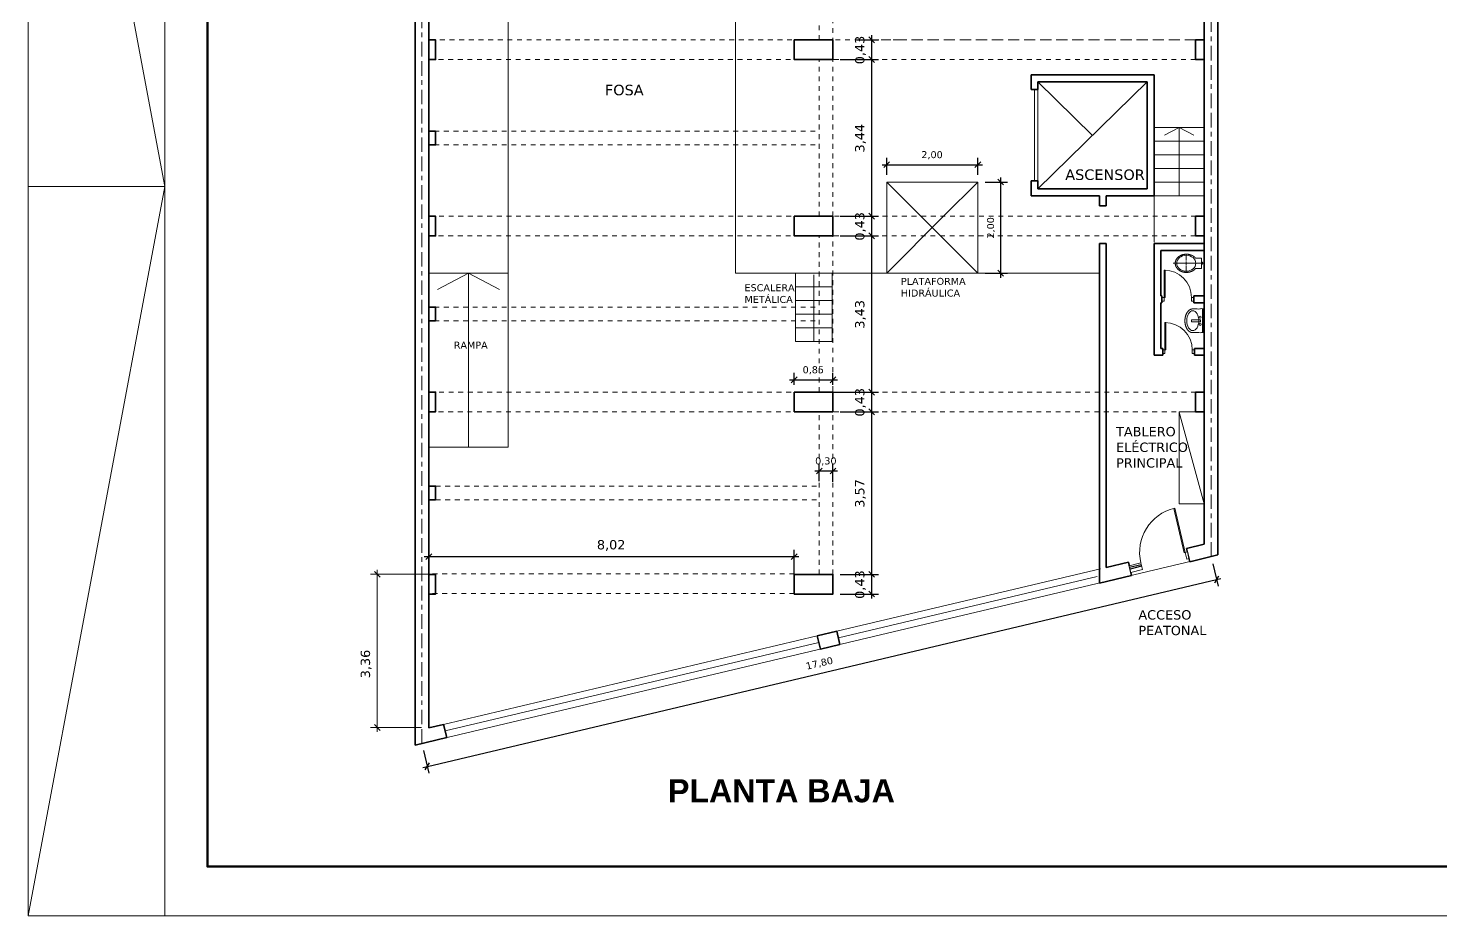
# Model space of a CAD drawing. Header units: metres. Extents: x -16.9 to 45.1, y -12.2 to 64.8.
# Drawn here: x -16.94 to 14.06, y -12.18 to 7.29 of the extents above; entities that cross this region are included whole.
import ezdxf

# ---------------------------------------------------------------- set-up
doc = ezdxf.new("R2010")
doc.units = ezdxf.units.M
doc.header["$LTSCALE"] = 0.508
doc.header["$PDMODE"] = 1
doc.header["$PDSIZE"] = -2
for name, pattern in [('STYLE_01', [0.41664, 0.20828, -0.20836]), ('STYLE_02', [0.694425, 0.48607, -0.208355]), ('STYLE_07', [1.875, 0.625, -0.20828, 0.625, -0.20836, 0.06943, -0.13893])]:
    doc.linetypes.add(name, pattern=pattern)
doc.layers.get('0').update_dxf_attribs({"lineweight": 18})
for name, color, linetype, lineweight in [('CARPINTERIA', 7, 'Continuous', 13), ('columnas HA', 7, 'Continuous', 35), ('Dimension', 7, 'Continuous', 5), ('Muros', 7, 'Continuous', 35), ('None', 7, 'Continuous', 5), ('panel nuevo', 7, 'Continuous', 30), ('ROTUL1', 7, 'Continuous', 20)]:
    doc.layers.add(name, color=color, linetype=linetype, lineweight=lineweight)
doc.styles.add('Arial', font='arial.ttf')
doc.styles.add('Arial (bold)', font='')
doc.styles.add('Verdana', font='verdana.ttf')
doc.styles.get('Arial (bold)').set_extended_font_data('Arial', bold=True)
doc.dimstyles.new('personal', dxfattribs={"dimtxt": 0.227376, "dimasz": 0.179989, "dimexe": 0.15, "dimexo": 0.159, "dimgap": 0.001, "dimtad": 1, "dimzin": 3, "dimtxsty": 'Arial', "dimblk": 'VW_SLASH', "dimcen": 0, "dimdle": 0.001, "dimazin": 0, "dimtfac": 0.8, "dimtix": 1, "dimtmove": 0, "dimatfit": 0, "dimldrblk": 'VW_CONCAVEFILLED', "dimfxl": 0, "dimfrac": 2, "dimtolj": 1, "dimtzin": 3, "dimarcsym": 0})

# ---------------------------------------------------------------- blocks, each defined once
blk = doc.blocks.new('p1 (1.00)')
at = {"color": 0, "linetype": 'Continuous', "lineweight": 5}
blk.add_wipeout([(-0.548, 0.081), (0.552, 0.081), (0.552, -0.069), (-0.548, -0.069)], dxfattribs=at).dxf.layer = 'None'
at = {"color": 0, "linetype": 'Continuous', "lineweight": 20}
for points in [[(-0.498, 0.081), (-0.759, 0.081), (-0.759, -0.069), (-0.498, -0.069)], [(0.502, 0.081), (0.552, 0.081), (0.552, -0.069), (0.502, -0.069)]]:
    blk.add_wipeout(points, dxfattribs=at).dxf.layer = 'None'
at = {"layer": 'None', "color": 0, "linetype": 'Continuous', "lineweight": 20}
for points in [[(-0.498, 0.081), (-0.759, 0.081), (-0.759, -0.069), (-0.498, -0.069)], [(0.502, 0.081), (0.552, 0.081), (0.552, -0.069), (0.502, -0.069)]]:
    blk.add_lwpolyline(points, close=True, dxfattribs=at)
at = {"color": 0, "linetype": 'Continuous', "lineweight": 20}
blk.add_wipeout([(0.502, -1.069), (0.477, -1.069), (0.453, -1.068), (0.428, -1.067), (0.404, -1.065), (0.379, -1.062), (0.355, -1.059), (0.331, -1.055), (0.307, -1.05), (0.283, -1.045), (0.259, -1.039), (0.235, -1.033), (0.211, -1.026), (0.188, -1.019), (0.165, -1.011), (0.142, -1.002), (0.119, -0.993), (0.096, -0.984), (0.074, -0.973), (0.052, -0.963), (0.03, -0.951), (0.009, -0.94), (-0.012, -0.927), (-0.033, -0.914), (-0.054, -0.901), (-0.074, -0.887), (-0.094, -0.873), (-0.113, -0.858), (-0.133, -0.842), (-0.151, -0.827), (-0.17, -0.81), (-0.188, -0.794), (-0.205, -0.777), (-0.223, -0.759), (-0.239, -0.741), (-0.255, -0.723), (-0.271, -0.704), (-0.287, -0.685), (-0.301, -0.665), (-0.316, -0.645), (-0.33, -0.625), (-0.343, -0.604), (-0.356, -0.584), (-0.368, -0.562), (-0.38, -0.541), (-0.391, -0.519), (-0.402, -0.497), (-0.412, -0.475), (-0.422, -0.452), (-0.431, -0.429), (-0.44, -0.406), (-0.448, -0.383), (-0.455, -0.36), (-0.462, -0.336), (-0.468, -0.312), (-0.474, -0.289), (-0.479, -0.265), (-0.484, -0.24), (-0.487, -0.216), (-0.491, -0.192), (-0.493, -0.167), (-0.496, -0.143), (-0.497, -0.119), (-0.498, -0.094), (-0.498, -0.069), (0.502, -0.069)], dxfattribs=at).dxf.layer = 'None'
at = {"color": 0, "linetype": 'Continuous', "lineweight": 25}
for p, q in [((-0.498, 0.006), (-0.759, 0.006)), ((-0.759, -0.036), (-0.498, -0.036))]:
    blk.add_line(p, q, dxfattribs=at)
at = {"layer": 'None', "color": 0, "linetype": 'Continuous', "lineweight": 20}
blk.add_arc((0.502, -0.069), 1, 180, 270, dxfattribs=at)
at = {"color": 0, "linetype": 'Continuous', "lineweight": 20}
blk.add_wipeout([(0.482, -0.069), (0.502, -0.069), (0.502, -1.069), (0.482, -1.069)], dxfattribs=at).dxf.layer = 'None'
at = {"layer": 'None', "color": 0, "linetype": 'Continuous', "lineweight": 20}
blk.add_lwpolyline([(0.482, -0.069), (0.502, -0.069), (0.502, -1.069), (0.482, -1.069)], close=True, dxfattribs=at)
blk = doc.blocks.new('*D18')
at = {"layer": 'Defpoints', "color": 0, "lineweight": 0, "transparency": 16777216}
for p in [(-8.15, -4.3), (-8.15, -5.122), (-0.13, -5.122)]:
    blk.add_point(p, dxfattribs=at)
at = {"layer": 'Dimension', "color": 0, "lineweight": -2, "transparency": 16777216}
for p, q in [((-8.25, -4.3), (-8.15, -4.3)), ((-8.15, -4.963), (-8.15, -4.15)), ((-8.15, -4.3), (-0.13, -4.3)), ((-0.13, -4.963), (-0.13, -4.15)), ((-0.13, -4.3), (-0.03, -4.3))]:
    blk.add_line(p, q, dxfattribs=at)
at = {"layer": 'panel nuevo', "color": 0, "transparency": 16777216}
for points in [[(-8.214, -4.364), (-8.086, -4.236)], [(-0.066, -4.236), (-0.194, -4.364)]]:
    blk.add_lwpolyline(points, dxfattribs=at)
at = {"layer": 'Dimension', "color": 0, "transparency": 16777216, "insert": (-4.46, -3.936), "char_height": 0.2051, "attachment_point": 1, "line_spacing_factor": 1.003239, "style": 'Verdana'}
blk.add_mtext('8,02', dxfattribs=at)
blk = doc.blocks.new('VW_CONCAVEFILLED')
at = {"linetype": 'ByBlock', "lineweight": 0}
blk.add_hatch(color=0, dxfattribs=at).paths.add_polyline_path([(-1.11, 0.3), (-1.08, 0.28), (-1.05, 0.26), (-1.01, 0.25), (-0.98, 0.23), (-0.95, 0.22), (-0.91, 0.2), (-0.88, 0.19), (-0.85, 0.17), (-0.81, 0.16), (-0.78, 0.15), (-0.75, 0.13), (-0.71, 0.12), (-0.68, 0.11), (-0.64, 0.1), (-0.61, 0.09), (-0.57, 0.08), (-0.54, 0.07), (-0.5, 0.06), (-0.47, 0.06), (-0.43, 0.05), (-0.4, 0.04), (-0.36, 0.04), (-0.33, 0.03), (-0.29, 0.02), (-0.26, 0.02), (-0.22, 0.01), (-0.18, 0.01), (-0.15, 0.01), (-0.11, 0.01), (-0.07, 0), (-0.04, 0), (0, 0), (-0.04, 0), (-0.07, 0), (-0.11, -0.01), (-0.15, -0.01), (-0.18, -0.01), (-0.22, -0.01), (-0.26, -0.02), (-0.29, -0.02), (-0.33, -0.03), (-0.36, -0.04), (-0.4, -0.04), (-0.43, -0.05), (-0.47, -0.06), (-0.5, -0.06), (-0.54, -0.07), (-0.57, -0.08), (-0.61, -0.09), (-0.64, -0.1), (-0.68, -0.11), (-0.71, -0.12), (-0.75, -0.13), (-0.78, -0.15), (-0.81, -0.16), (-0.85, -0.17), (-0.88, -0.19), (-0.91, -0.2), (-0.95, -0.22), (-0.98, -0.23), (-1.01, -0.25), (-1.05, -0.26), (-1.08, -0.28), (-1.11, -0.3), (-1.1, -0.28), (-1.08, -0.27), (-1.07, -0.25), (-1.06, -0.23), (-1.05, -0.22), (-1.04, -0.2), (-1.03, -0.18), (-1.02, -0.16), (-1.02, -0.14), (-1.01, -0.12), (-1.01, -0.1), (-1, -0.08), (-1, -0.06), (-1, -0.04), (-0.99, -0.02), (-0.99, 0), (-0.99, 0.02), (-1, 0.04), (-1, 0.06), (-1, 0.08), (-1.01, 0.1), (-1.01, 0.12), (-1.02, 0.14), (-1.02, 0.16), (-1.03, 0.18), (-1.04, 0.2), (-1.05, 0.22), (-1.06, 0.23), (-1.07, 0.25), (-1.08, 0.27), (-1.1, 0.28)])
at = {"layer": 'panel nuevo', "color": 0}
blk.add_lwpolyline([(-1.11, 0.3), (-1.08, 0.28), (-1.05, 0.26), (-1.01, 0.25), (-0.98, 0.23), (-0.95, 0.22), (-0.91, 0.2), (-0.88, 0.19), (-0.85, 0.17), (-0.81, 0.16), (-0.78, 0.15), (-0.75, 0.13), (-0.71, 0.12), (-0.68, 0.11), (-0.64, 0.1), (-0.61, 0.09), (-0.57, 0.08), (-0.54, 0.07), (-0.5, 0.06), (-0.47, 0.06), (-0.43, 0.05), (-0.4, 0.04), (-0.36, 0.04), (-0.33, 0.03), (-0.29, 0.02), (-0.26, 0.02), (-0.22, 0.01), (-0.18, 0.01), (-0.15, 0.01), (-0.11, 0.01), (-0.07, 0), (-0.04, 0), (0, 0), (-0.04, 0), (-0.07, 0), (-0.11, -0.01), (-0.15, -0.01), (-0.18, -0.01), (-0.22, -0.01), (-0.26, -0.02), (-0.29, -0.02), (-0.33, -0.03), (-0.36, -0.04), (-0.4, -0.04), (-0.43, -0.05), (-0.47, -0.06), (-0.5, -0.06), (-0.54, -0.07), (-0.57, -0.08), (-0.61, -0.09), (-0.64, -0.1), (-0.68, -0.11), (-0.71, -0.12), (-0.75, -0.13), (-0.78, -0.15), (-0.81, -0.16), (-0.85, -0.17), (-0.88, -0.19), (-0.91, -0.2), (-0.95, -0.22), (-0.98, -0.23), (-1.01, -0.25), (-1.05, -0.26), (-1.08, -0.28), (-1.11, -0.3), (-1.1, -0.28), (-1.08, -0.27), (-1.07, -0.25), (-1.06, -0.23), (-1.05, -0.22), (-1.04, -0.2), (-1.03, -0.18), (-1.02, -0.16), (-1.02, -0.14), (-1.01, -0.12), (-1.01, -0.1), (-1, -0.08), (-1, -0.06), (-1, -0.04), (-0.99, -0.02), (-0.99, 0), (-0.99, 0.02), (-1, 0.04), (-1, 0.06), (-1, 0.08), (-1.01, 0.1), (-1.01, 0.12), (-1.02, 0.14), (-1.02, 0.16), (-1.03, 0.18), (-1.04, 0.2), (-1.05, 0.22), (-1.06, 0.23), (-1.07, 0.25), (-1.08, 0.27), (-1.1, 0.28)], close=True, dxfattribs=at)
blk = doc.blocks.new('VW_SLASH')
at = {"color": 0, "linetype": 'ByBlock', "lineweight": -2}
blk.add_line((0, 0), (-1, 0), dxfattribs=at)
at = {"layer": 'panel nuevo', "color": 0}
blk.add_lwpolyline([(0.35, 0.35), (-0.35, -0.35)], dxfattribs=at)
blk = doc.blocks.new('*D19')
at = {"layer": 'Defpoints', "color": 0, "lineweight": 0, "transparency": 16777216}
for p in [(1.08, 7.04), (1.57, 7.04), (0.72, 6.608)]:
    blk.add_point(p, dxfattribs=at)
at = {"layer": 'Dimension', "color": 0, "lineweight": -2, "transparency": 16777216}
for p, q in [((1.57, 7.14), (1.57, 7.04)), ((1.239, 7.04), (1.72, 7.04)), ((1.57, 7.04), (1.57, 6.608)), ((0.879, 6.608), (1.72, 6.608)), ((1.57, 6.608), (1.57, 6.508))]:
    blk.add_line(p, q, dxfattribs=at)
at = {"layer": 'panel nuevo', "color": 0, "transparency": 16777216}
for points in [[(1.506, 7.104), (1.634, 6.976)], [(1.634, 6.545), (1.506, 6.672)]]:
    blk.add_lwpolyline(points, dxfattribs=at)
at = {"layer": 'Dimension', "color": 0, "transparency": 16777216, "insert": (1.206, 6.504), "char_height": 0.2051, "attachment_point": 1, "rotation": 90, "line_spacing_factor": 1.003239, "style": 'Verdana'}
blk.add_mtext('0,43', dxfattribs=at)
blk = doc.blocks.new('*D20')
at = {"layer": 'Defpoints', "color": 0, "lineweight": 0, "transparency": 16777216}
for p in [(0.72, 6.608), (1.57, 6.608), (0.72, 3.17)]:
    blk.add_point(p, dxfattribs=at)
at = {"layer": 'Dimension', "color": 0, "lineweight": -2, "transparency": 16777216}
for p, q in [((0.879, 6.608), (1.72, 6.608)), ((1.57, 6.708), (1.57, 6.608)), ((1.57, 6.608), (1.57, 3.17)), ((0.879, 3.17), (1.72, 3.17)), ((1.57, 3.17), (1.57, 3.07))]:
    blk.add_line(p, q, dxfattribs=at)
at = {"layer": 'panel nuevo', "color": 0, "transparency": 16777216}
for points in [[(1.506, 6.672), (1.634, 6.545)], [(1.634, 3.106), (1.506, 3.234)]]:
    blk.add_lwpolyline(points, dxfattribs=at)
at = {"layer": 'Dimension', "color": 0, "transparency": 16777216, "insert": (1.206, 4.569), "char_height": 0.2051, "attachment_point": 1, "rotation": 90, "line_spacing_factor": 1.003239, "style": 'Verdana'}
blk.add_mtext('3,44', dxfattribs=at)
blk = doc.blocks.new('*D21')
at = {"layer": 'Defpoints', "color": 0, "lineweight": 0, "transparency": 16777216}
for p in [(0.72, 3.17), (1.57, 3.17), (0.72, 2.738)]:
    blk.add_point(p, dxfattribs=at)
at = {"layer": 'Dimension', "color": 0, "lineweight": -2, "transparency": 16777216}
for p, q in [((0.879, 3.17), (1.72, 3.17)), ((1.57, 3.27), (1.57, 3.17)), ((1.57, 3.17), (1.57, 2.738)), ((0.879, 2.738), (1.72, 2.738)), ((1.57, 2.738), (1.57, 2.638))]:
    blk.add_line(p, q, dxfattribs=at)
at = {"layer": 'panel nuevo', "color": 0, "transparency": 16777216}
for points in [[(1.506, 3.234), (1.634, 3.106)], [(1.634, 2.675), (1.506, 2.802)]]:
    blk.add_lwpolyline(points, dxfattribs=at)
at = {"layer": 'Dimension', "color": 0, "transparency": 16777216, "insert": (1.206, 2.634), "char_height": 0.2051, "attachment_point": 1, "rotation": 90, "line_spacing_factor": 1.003239, "style": 'Verdana'}
blk.add_mtext('0,43', dxfattribs=at)
blk = doc.blocks.new('*D22')
at = {"layer": 'Defpoints', "color": 0, "lineweight": 0, "transparency": 16777216}
for p in [(0.72, 2.738), (1.57, 2.738), (0.295, -0.69)]:
    blk.add_point(p, dxfattribs=at)
at = {"layer": 'Dimension', "color": 0, "lineweight": -2, "transparency": 16777216}
for p, q in [((1.57, 2.838), (1.57, 2.738)), ((0.879, 2.738), (1.72, 2.738)), ((1.57, 2.738), (1.57, -0.69)), ((0.454, -0.69), (1.72, -0.69)), ((1.57, -0.69), (1.57, -0.79))]:
    blk.add_line(p, q, dxfattribs=at)
at = {"layer": 'panel nuevo', "color": 0, "transparency": 16777216}
for points in [[(1.506, 2.802), (1.634, 2.675)], [(1.634, -0.754), (1.506, -0.626)]]:
    blk.add_lwpolyline(points, dxfattribs=at)
at = {"layer": 'Dimension', "color": 0, "transparency": 16777216, "insert": (1.206, 0.704), "char_height": 0.2051, "attachment_point": 1, "rotation": 90, "line_spacing_factor": 1.003239, "style": 'Verdana'}
blk.add_mtext('3,43', dxfattribs=at)
blk = doc.blocks.new('*D23')
at = {"layer": 'Defpoints', "color": 0, "lineweight": 0, "transparency": 16777216}
for p in [(0.295, -0.69), (1.57, -0.69), (0.72, -1.122)]:
    blk.add_point(p, dxfattribs=at)
at = {"layer": 'Dimension', "color": 0, "lineweight": -2, "transparency": 16777216}
for p, q in [((1.57, -0.59), (1.57, -0.69)), ((0.454, -0.69), (1.72, -0.69)), ((1.57, -0.69), (1.57, -1.122)), ((0.879, -1.122), (1.72, -1.122)), ((1.57, -1.122), (1.57, -1.222))]:
    blk.add_line(p, q, dxfattribs=at)
at = {"layer": 'panel nuevo', "color": 0, "transparency": 16777216}
for points in [[(1.506, -0.626), (1.634, -0.754)], [(1.634, -1.185), (1.506, -1.058)]]:
    blk.add_lwpolyline(points, dxfattribs=at)
at = {"layer": 'Dimension', "color": 0, "transparency": 16777216, "insert": (1.206, -1.226), "char_height": 0.2051, "attachment_point": 1, "rotation": 90, "line_spacing_factor": 1.003239, "style": 'Verdana'}
blk.add_mtext('0,43', dxfattribs=at)
blk = doc.blocks.new('*D24')
at = {"layer": 'Defpoints', "color": 0, "lineweight": 0, "transparency": 16777216}
for p in [(0.72, -1.122), (1.57, -1.122), (0.72, -4.69)]:
    blk.add_point(p, dxfattribs=at)
at = {"layer": 'Dimension', "color": 0, "lineweight": -2, "transparency": 16777216}
for p, q in [((0.879, -1.122), (1.72, -1.122)), ((1.57, -1.022), (1.57, -1.122)), ((1.57, -1.122), (1.57, -4.69)), ((0.879, -4.69), (1.72, -4.69)), ((1.57, -4.69), (1.57, -4.79))]:
    blk.add_line(p, q, dxfattribs=at)
at = {"layer": 'panel nuevo', "color": 0, "transparency": 16777216}
for points in [[(1.506, -1.058), (1.634, -1.185)], [(1.634, -4.754), (1.506, -4.626)]]:
    blk.add_lwpolyline(points, dxfattribs=at)
at = {"layer": 'Dimension', "color": 0, "transparency": 16777216, "insert": (1.206, -3.226), "char_height": 0.2051, "attachment_point": 1, "rotation": 90, "line_spacing_factor": 1.003239, "style": 'Verdana'}
blk.add_mtext('3,57', dxfattribs=at)
blk = doc.blocks.new('*D25')
at = {"layer": 'Defpoints', "color": 0, "lineweight": 0, "transparency": 16777216}
for p in [(0.72, -4.69), (1.57, -4.69), (0.72, -5.122)]:
    blk.add_point(p, dxfattribs=at)
at = {"layer": 'Dimension', "color": 0, "lineweight": -2, "transparency": 16777216}
for p, q in [((1.57, -4.59), (1.57, -4.69)), ((0.879, -4.69), (1.72, -4.69)), ((1.57, -4.69), (1.57, -5.122)), ((0.879, -5.122), (1.72, -5.122)), ((1.57, -5.122), (1.57, -5.222))]:
    blk.add_line(p, q, dxfattribs=at)
at = {"layer": 'panel nuevo', "color": 0, "transparency": 16777216}
for points in [[(1.506, -4.626), (1.634, -4.754)], [(1.634, -5.185), (1.506, -5.058)]]:
    blk.add_lwpolyline(points, dxfattribs=at)
at = {"layer": 'Dimension', "color": 0, "transparency": 16777216, "insert": (1.206, -5.226), "char_height": 0.2051, "attachment_point": 1, "rotation": 90, "line_spacing_factor": 1.003239, "style": 'Verdana'}
blk.add_mtext('0,43', dxfattribs=at)
blk = doc.blocks.new('p4 (0.70 (2D)')
at = {"layer": 'CARPINTERIA', "color": 0, "flags": 128}
for points in [[(0.28, 0.64), (0.3, 0.64), (0.3, 0.04), (0.28, 0.04)], [(-0.3, 0.04), (-0.3, -0.04), (-0.35, -0.04), (-0.35, 0.04)], [(0.3, 0.04), (0.3, -0.04), (0.35, -0.04), (0.35, 0.04)]]:
    blk.add_lwpolyline(points, close=True, dxfattribs=at)
at = {"layer": 'CARPINTERIA', "color": 0}
blk.add_arc((0.3, 0.041), 0.6, 90, 180, dxfattribs=at)
blk = doc.blocks.new('*D40')
at = {"layer": 'Defpoints', "color": 0, "lineweight": 0, "transparency": 16777216}
for p in [(0.42, -2.42), (0.42, -2.8), (0.72, -2.82)]:
    blk.add_point(p, dxfattribs=at)
at = {"layer": 'Dimension', "color": 0, "lineweight": -2, "transparency": 16777216}
for p, q in [((0.32, -2.42), (0.42, -2.42)), ((0.42, -2.641), (0.42, -2.27)), ((0.42, -2.42), (0.72, -2.42)), ((0.72, -2.661), (0.72, -2.27)), ((0.72, -2.42), (0.82, -2.42))]:
    blk.add_line(p, q, dxfattribs=at)
at = {"layer": 'panel nuevo', "color": 0, "transparency": 16777216}
for points in [[(0.356, -2.484), (0.484, -2.356)], [(0.784, -2.356), (0.656, -2.484)]]:
    blk.add_lwpolyline(points, dxfattribs=at)
at = {"layer": 'Dimension', "color": 0, "transparency": 16777216, "insert": (0.33, -2.122), "char_height": 0.1538, "attachment_point": 1, "line_spacing_factor": 1.003239, "style": 'Verdana'}
blk.add_mtext('0,30', dxfattribs=at)
blk = doc.blocks.new('*D44')
at = {"layer": 'Defpoints', "color": 0, "lineweight": 0, "transparency": 16777216}
for p in [(9.02, -4.3), (-8.3, -8.4), (-8.181, -8.902)]:
    blk.add_point(p, dxfattribs=at)
at = {"layer": 'Dimension', "color": 0, "lineweight": -2, "transparency": 16777216}
for p, q in [((9.057, -4.455), (9.173, -4.948)), ((-8.181, -8.902), (9.139, -4.802)), ((9.139, -4.802), (9.236, -4.779)), ((-8.263, -8.555), (-8.147, -9.048)), ((-8.279, -8.925), (-8.181, -8.902))]:
    blk.add_line(p, q, dxfattribs=at)
at = {"layer": 'panel nuevo', "color": 0, "transparency": 16777216}
for points in [[(9.185, -4.725), (9.092, -4.879)], [(-8.229, -8.978), (-8.134, -8.826)]]:
    blk.add_lwpolyline(points, dxfattribs=at)
at = {"layer": 'Dimension', "color": 0, "transparency": 16777216, "insert": (0.111, -6.633), "char_height": 0.1538, "attachment_point": 1, "rotation": 13.3179, "line_spacing_factor": 1.003239, "style": 'Verdana'}
blk.add_mtext('17,80', dxfattribs=at)
blk = doc.blocks.new('LAVA MANO')
at = {"layer": 'None', "color": 0}
for points in [[(-0.253, 0.2), (0.267, 0.2), (0.267, 0.18), (-0.253, 0.18)], [(-0.013, 0.14), (0.027, 0.14), (0.027, -0.06), (-0.013, -0.06)]]:
    blk.add_lwpolyline(points, close=True, dxfattribs=at)
for centre, major_axis, ratio in [((0.0045, -0.0325), (0.2175, 0), 0.6091954), ((-0.073, 0.13), (0.025, 0), 1), ((0.082, 0.13), (0.025, 0), 1)]:
    blk.add_ellipse(centre, major_axis=major_axis, ratio=ratio, dxfattribs=at)
blk.add_open_spline([(0.232, -0.121), (0.197, -0.16), (0.077, -0.205), (-0.063, -0.205), (-0.183, -0.16), (-0.218, -0.121), (-0.247, -0.089), (-0.252, -0.054), (-0.2525, -0.054), (-0.253, -0.054), (-0.253, -0.0455), (-0.253, -0.037), (-0.253, 0.0815), (-0.253, 0.2), (0.007, 0.2), (0.267, 0.2), (0.267, 0.0815), (0.267, -0.037), (0.267, -0.0455), (0.267, -0.054), (0.2665, -0.054), (0.266, -0.054), (0.26, -0.089), (0.232, -0.121)], degree=2, knots=[0, 0, 0, 1, 2, 3, 4, 4, 5, 5, 6, 6, 7, 7, 8, 8, 9, 9, 10, 10, 11, 11, 12, 12, 13, 13, 13], dxfattribs=at)
blk = doc.blocks.new('inodoro 0.58 x 0.35')
at = {"layer": 'None', "color": 0}
blk.add_line((0, -0.7), (0, -0.03), dxfattribs=at)
at = {"layer": 'None', "color": 0, "linetype": 'Continuous', "lineweight": 9}
for p, q in [((-0.184, -0.415), (-0.064, -0.415)), ((-0.039, -0.415), (0.039, -0.415)), ((0.06, -0.415), (0.186, -0.415))]:
    blk.add_line(p, q, dxfattribs=at)
at = {"layer": 'None', "color": 0}
blk.add_lwpolyline([(-0.023, -0.06), (0.023, -0.06), (0.023, -0.08), (-0.023, -0.08)], close=True, dxfattribs=at)
blk.add_ellipse((0.001, -0.415), major_axis=(0, 0.21), ratio=0.8333333, dxfattribs=at)
blk.add_open_spline([(0.101, -0.6245), (0.147, -0.592), (0.201, -0.478), (0.201, -0.347), (0.174, -0.29), (0.152, -0.242), (0.115, -0.211), (0.115, -0.1455), (0.115, -0.08), (0.001, -0.08), (-0.113, -0.08), (-0.113, -0.1455), (-0.113, -0.211), (-0.15, -0.242), (-0.172, -0.29), (-0.199, -0.347), (-0.199, -0.478), (-0.145, -0.592), (-0.053, -0.657), (0.055, -0.657), (0.101, -0.6245)], degree=2, knots=[0, 0, 0, 1, 2, 3, 3, 4, 4, 5, 5, 6, 6, 7, 7, 8, 8, 9, 10, 11, 12, 13, 13, 13], dxfattribs=at)
blk = doc.blocks.new('*D49')
at = {"layer": 'Defpoints', "color": 0, "lineweight": 0, "transparency": 16777216}
for p in [(3.9, 3.92), (4.4, 3.92), (3.9, 1.92)]:
    blk.add_point(p, dxfattribs=at)
at = {"layer": 'Dimension', "color": 0, "lineweight": -2, "transparency": 16777216}
for p, q in [((4.059, 3.92), (4.55, 3.92)), ((4.4, 4.02), (4.4, 3.92)), ((4.4, 3.92), (4.4, 1.92)), ((4.059, 1.92), (4.55, 1.92)), ((4.4, 1.92), (4.4, 1.82))]:
    blk.add_line(p, q, dxfattribs=at)
at = {"layer": 'panel nuevo', "color": 0, "transparency": 16777216}
for points in [[(4.336, 3.984), (4.464, 3.856)], [(4.464, 1.856), (4.336, 1.984)]]:
    blk.add_lwpolyline(points, dxfattribs=at)
at = {"layer": 'Dimension', "color": 0, "transparency": 16777216, "insert": (4.102, 2.68), "char_height": 0.1538, "attachment_point": 1, "rotation": 90, "line_spacing_factor": 1.003239, "style": 'Verdana'}
blk.add_mtext('2,00', dxfattribs=at)
blk = doc.blocks.new('*D50')
at = {"layer": 'Defpoints', "color": 0, "lineweight": 0, "transparency": 16777216}
for p in [(1.9, 4.3), (1.9, 3.92), (3.9, 3.92)]:
    blk.add_point(p, dxfattribs=at)
at = {"layer": 'Dimension', "color": 0, "lineweight": -2, "transparency": 16777216}
for p, q in [((1.9, 4.079), (1.9, 4.45)), ((3.9, 4.079), (3.9, 4.45)), ((1.8, 4.3), (1.9, 4.3)), ((1.9, 4.3), (3.9, 4.3)), ((3.9, 4.3), (4, 4.3))]:
    blk.add_line(p, q, dxfattribs=at)
at = {"layer": 'panel nuevo', "color": 0, "transparency": 16777216}
for points in [[(1.836, 4.236), (1.964, 4.364)], [(3.964, 4.364), (3.836, 4.236)]]:
    blk.add_lwpolyline(points, dxfattribs=at)
at = {"layer": 'Dimension', "color": 0, "transparency": 16777216, "insert": (2.66, 4.598), "char_height": 0.1538, "attachment_point": 1, "line_spacing_factor": 1.003239, "style": 'Verdana'}
blk.add_mtext('2,00', dxfattribs=at)
blk = doc.blocks.new('*D61')
at = {"layer": 'Defpoints', "color": 0, "lineweight": 0, "transparency": 16777216}
for p in [(-0.13, -0.42), (-0.13, -0.69), (0.72, -0.69)]:
    blk.add_point(p, dxfattribs=at)
at = {"layer": 'Dimension', "color": 0, "lineweight": -2, "transparency": 16777216}
for p, q in [((-0.13, -0.531), (-0.13, -0.27)), ((0.72, -0.531), (0.72, -0.27)), ((-0.23, -0.42), (-0.13, -0.42)), ((-0.13, -0.42), (0.72, -0.42)), ((0.72, -0.42), (0.82, -0.42))]:
    blk.add_line(p, q, dxfattribs=at)
at = {"layer": 'panel nuevo', "color": 0, "transparency": 16777216}
for points in [[(-0.194, -0.484), (-0.066, -0.356)], [(0.784, -0.356), (0.656, -0.484)]]:
    blk.add_lwpolyline(points, dxfattribs=at)
at = {"layer": 'Dimension', "color": 0, "transparency": 16777216, "insert": (0.055, -0.122), "char_height": 0.1538, "attachment_point": 1, "line_spacing_factor": 1.003239, "style": 'Verdana'}
blk.add_mtext('0,85', dxfattribs=at)
blk = doc.blocks.new('Group-4')
at = {"layer": 'None', "color": 0}
for p, q in [((-16.94, -12.18), (-16.94, 19.82)), ((-13.94, 19.82), (-16.94, 19.82)), ((-13.94, 3.82), (-16.94, 19.82)), ((-13.94, -12.18), (-13.94, 19.82)), ((-16.94, 3.82), (-13.94, 3.82)), ((-13.94, 3.82), (-16.94, -12.18))]:
    blk.add_line(p, q, dxfattribs=at)
blk = doc.blocks.new('Group-5')
at = {"layer": 'None', "color": 0}
blk.add_line((-13.94, -12.18), (-16.94, -12.18), dxfattribs=at)
blk.add_blockref('Group-4', (0, 0), dxfattribs=at)

msp = doc.modelspace()

# ---------------------------------------------------------------- linework, layer by layer
at = {"layer": 'columnas HA'}
for points in [[(-8.15, 7.04), (-8, 7.04), (-8, 6.608), (-8.15, 6.608)], [(-0.13, 7.04), (0.72, 7.04), (0.72, 6.608), (-0.13, 6.608)], [(8.68, 7.04), (8.87, 7.04), (8.87, 6.608), (8.68, 6.608)], [(-8.15, 5.035), (-8, 5.035), (-8, 4.735), (-8.15, 4.735)], [(-8.15, 3.17), (-8.15, 2.738), (-8, 2.738), (-8, 3.17)], [(-0.13, 3.17), (-0.13, 2.738), (0.72, 2.738), (0.72, 3.17)], [(8.69, 3.17), (8.68, 3.17), (8.68, 2.738), (8.87, 2.738), (8.87, 3.17)], [(-8.15, 1.175), (-8, 1.175), (-8, 0.875), (-8.15, 0.875)], [(-8.15, -0.69), (-8, -0.69), (-8, -1.122), (-8.15, -1.122)], [(-0.13, -0.69), (0.72, -0.69), (0.72, -1.122), (-0.13, -1.122)], [(8.68, -0.69), (8.87, -0.69), (8.87, -1.122), (8.68, -1.122)], [(-8.15, -2.75), (-8, -2.75), (-8, -3.05), (-8.15, -3.05)], [(-8.15, -4.69), (-8, -4.69), (-8, -5.122), (-8.15, -5.122)], [(-0.13, -4.69), (0.72, -4.69), (0.72, -5.122), (-0.13, -5.122)]]:
    msp.add_lwpolyline(points, close=True, dxfattribs=at)
at = {"layer": 'Dimension'}
for p, q in [((-9.28, -4.588), (-9.28, -4.688)), ((-8.874, -4.688), (-9.43, -4.688)), ((-9.28, -4.688), (-9.28, -8.048)), ((-8.309, -8.048), (-9.43, -8.048)), ((-9.28, -8.048), (-9.28, -8.148))]:
    msp.add_line(p, q, dxfattribs=at)
for points in [[(-9.344, -4.625), (-9.216, -4.752)], [(-9.216, -8.112), (-9.344, -7.985)]]:
    msp.add_lwpolyline(points, dxfattribs=at)
at = {"layer": 'Muros'}
for p, q in [((-8.45, -8.436), (-8.45, 43.91)), ((-8.15, -8.056), (-8.15, 43.61)), ((9.17, 39.61), (9.17, -4.264)), ((8.87, 2.42), (8.87, 16.77)), ((8.87, 16.317), (8.87, 2.57)), ((5.07, 6.27), (7.77, 6.27)), ((5.07, 5.95), (5.07, 6.27)), ((7.77, 6.27), (7.77, 3.62)), ((5.22, 5.95), (5.07, 5.95)), ((5.22, 6.12), (7.62, 6.12)), ((5.22, 5.95), (5.22, 6.12)), ((7.62, 6.12), (7.62, 3.77)), ((5.22, 3.95), (5.07, 3.95)), ((5.07, 3.62), (5.07, 3.95)), ((5.22, 3.77), (5.22, 3.95)), ((7.62, 3.77), (5.22, 3.77)), ((6.57, 3.62), (5.07, 3.62)), ((6.57, 3.4), (6.57, 3.62)), ((7.77, 3.62), (6.72, 3.62)), ((6.72, 3.4), (6.72, 3.62)), ((6.72, 3.4), (6.57, 3.4)), ((6.72, 2.57), (6.57, 2.57)), ((6.57, -4.88), (6.57, 2.57)), ((6.72, -4.536), (6.72, 2.57)), ((8.87, 2.57), (7.77, 2.57)), ((7.77, 2.57), (7.77, 0.12)), ((8.87, 2.42), (7.92, 2.42)), ((7.92, 2.42), (7.92, 1.42)), ((8.87, 2.42), (8.87, -4.027)), ((7.94, 1.42), (7.92, 1.42)), ((7.92, 1.27), (7.92, 0.27)), ((7.94, 1.27), (7.92, 1.27)), ((7.94, 1.42), (7.94, 1.27)), ((8.64, 1.42), (8.64, 1.27)), ((8.87, 1.42), (8.64, 1.42)), ((8.87, 1.27), (8.64, 1.27)), ((7.957, 0.12), (7.77, 0.12)), ((7.957, 0.27), (7.92, 0.27)), ((7.957, 0.27), (7.957, 0.12)), ((8.658, 0.27), (8.658, 0.12)), ((8.87, 0.27), (8.658, 0.27)), ((8.87, 0.12), (8.658, 0.12)), ((8.482, -4.119), (8.87, -4.027)), ((8.551, -4.411), (8.482, -4.119)), ((8.551, -4.411), (9.17, -4.264)), ((6.72, -4.536), (7.206, -4.421)), ((7.275, -4.713), (7.206, -4.421)), ((6.57, -4.88), (7.275, -4.713)), ((0.376, -6.038), (0.805, -5.936)), ((0.446, -6.33), (0.376, -6.038)), ((0.874, -6.228), (0.805, -5.936)), ((0.446, -6.33), (0.874, -6.228)), ((-8.15, -8.056), (-7.826, -7.98)), ((-7.757, -8.271), (-7.826, -7.98)), ((-8.45, -8.436), (-7.757, -8.271))]:
    msp.add_line(p, q, dxfattribs=at)
at = {"layer": 'None', "linetype": 'STYLE_07', "lineweight": 5}
for p, q in [((-8.3, -8.4), (-8.3, 44.36)), ((9.02, -4.3), (9.02, 44.36))]:
    msp.add_line(p, q, dxfattribs=at)
at = {"layer": 'None', "linetype": 'STYLE_01', "lineweight": 5}
for p, q in [((0.72, 3.17), (0.72, 22.488)), ((0.42, 7.04), (0.42, 10.478)), ((2.15, 7.04), (-8.15, 7.04)), ((8.68, 6.608), (-8.15, 6.608)), ((0.42, 3.17), (0.42, 6.608)), ((-8.03, 5.039), (0.42, 5.039)), ((-8.03, 4.739), (0.39, 4.739)), ((8.69, -0.69), (-8.15, -0.69)), ((8.68, -1.122), (-8.15, -1.122)), ((0.42, -4.69), (0.42, -1.122)), ((-8, -2.75), (0.36, -2.75)), ((-8, -3.05), (0.42, -3.05)), ((-0.13, -4.68), (-8.15, -4.68)), ((-0.13, -5.112), (-8.15, -5.112))]:
    msp.add_line(p, q, dxfattribs=at)
at = {"layer": 'None', "linetype": 'Continuous', "lineweight": 5}
for p, q in [((-6.41, 3.17), (-6.41, 12.978)), ((-1.42, 12.978), (-1.42, 3.17)), ((5.22, 3.77), (7.62, 6.12)), ((5.22, 6.12), (6.42, 4.945)), ((7.77, 5.12), (8.87, 5.12)), ((8.32, 5.12), (8, 4.95)), ((8.32, 3.62), (8.32, 5.12)), ((8.32, 5.12), (8.64, 4.95)), ((7.77, 4.82), (8.87, 4.82)), ((7.77, 4.52), (8.87, 4.52)), ((7.77, 4.22), (8.87, 4.22)), ((7.77, 3.92), (8.87, 3.92)), ((7.77, 3.62), (8.87, 3.62)), ((7.77, 3.62), (7.77, 3.17)), ((-6.41, 1.918), (-6.41, 3.17)), ((-1.42, 3.17), (-1.42, 1.918)), ((7.77, 3.17), (7.77, 2.6)), ((-6.41, 1.918), (-8.15, 1.918)), ((-7.28, 1.918), (-7.96, 1.56)), ((-7.28, -1.9), (-7.28, 1.918)), ((-7.28, 1.918), (-6.6, 1.56)), ((-6.41, 1.918), (-6.41, -1.9)), ((-1.42, 1.918), (6.57, 1.918)), ((6.72, -2.23), (6.72, -0.45)), ((-6.41, -1.9), (-8.15, -1.9)), ((0.805, -5.936), (6.593, -4.566)), ((-8.15, -4.688), (-9.28, -4.688)), ((0.84, -6.082), (6.52, -4.738)), ((-7.826, -7.98), (0.376, -6.038)), ((-7.792, -8.125), (0.411, -6.184))]:
    msp.add_line(p, q, dxfattribs=at)
at = {"layer": 'None', "linetype": 'STYLE_02', "lineweight": 5}
msp.add_line((8.69, 7.04), (1.78, 7.04), dxfattribs=at)
at = {"layer": 'None', "linetype": 'Continuous', "lineweight": 5}
msp.add_lwpolyline([(5.145, 5.95), (5.22, 5.95), (5.22, 3.95), (5.145, 3.95)], close=True, dxfattribs=at)

# ---------------------------------------------------------------- block references
at = {"layer": 'None'}
msp.add_blockref('Group-5', (0, 0), dxfattribs=at)
at = {"layer": 'None', "rotation": 270}
for name, p in [('inodoro 0.58 x 0.35', (8.89, 2.138)), ('LAVA MANO', (8.65, 0.882))]:
    msp.add_blockref(name, p, dxfattribs=at)
at = {"layer": 'None', "xscale": -1}
for p in [(8.29, 1.345), (8.308, 0.195)]:
    msp.add_blockref('p4 (0.70 (2D)', p, dxfattribs=at)

# ---------------------------------------------------------------- texts
at = {"insert": (-2.9, -9.185), "char_height": 0.50528, "attachment_point": 1, "line_spacing_factor": 0.992596, "style": 'Arial (bold)'}
msp.add_mtext('PLANTA BAJA', dxfattribs=at)
at = {"layer": 'Dimension', "insert": (-9.644, -6.969), "char_height": 0.2051, "attachment_point": 1, "rotation": 90, "line_spacing_factor": 1.003239, "style": 'Verdana'}
msp.add_mtext('3,36', dxfattribs=at)
at = {"layer": 'None', "attachment_point": 1, "line_spacing_factor": 1.003239, "style": 'Verdana'}
for s, insert, char_height in [('FOSA', (-4.283, 6.055), 0.2307), ('ASCENSOR', (5.819, 4.197), 0.2307), ('RAMPA', (-7.601, 0.418), 0.1538), ('TABLERO\\PELÉCTRICO\\PPRINCIPAL', (6.934, -1.454), 0.2051), ('ACCESO \\PPEATONAL', (7.424, -5.475), 0.2051)]:
    msp.add_mtext(s, dxfattribs=dict(at, insert=insert, char_height=char_height))

# ---------------------------------------------------------------- dimensions: what is measured, and where the dimension line sits
at = {"layer": 'Dimension'}
for base, p1, p2, picture, middle in [((1.57, 7.04), (0.72, 6.608), (1.08, 7.04), '*D19', (1.57, 6.824)), ((1.57, 6.608), (0.72, 3.17), (0.72, 6.608), '*D20', (1.57, 4.889)), ((1.57, 3.17), (0.72, 2.738), (0.72, 3.17), '*D21', (1.57, 2.954)), ((1.57, 2.738), (0.295, -0.69), (0.72, 2.738), '*D22', (1.57, 1.024)), ((1.57, -0.69), (0.72, -1.122), (0.295, -0.69), '*D23', (1.57, -0.906)), ((1.57, -1.122), (0.72, -4.69), (0.72, -1.122), '*D24', (1.57, -2.906)), ((1.57, -4.69), (0.72, -5.122), (0.72, -4.69), '*D25', (1.57, -4.906))]:
    dim = msp.add_linear_dim(base=base, p1=p1, p2=p2, angle=270, dimstyle='personal', override={"dimtxt": 0.205052, "dimgap": 0.1, "dimpost": '<>', "dimtxsty": 'Verdana', "dimtmove": 2}, dxfattribs=at)
    dim.commit()
    dim.dimension.update_dxf_attribs({"geometry": picture, "text_midpoint": middle})
for base, p1, p2, override, picture, middle in [((-0.13, -0.42), (0.72, -0.69), (-0.13, -0.69), {"dimtxt": 0.153789, "dimgap": 0.1, "dimpost": '<>', "dimtxsty": 'Verdana', "dimtmove": 2}, '*D61', (0.295, -0.42)), ((0.42, -2.42), (0.72, -2.82), (0.42, -2.8), {"dimtxt": 0.153789, "dimgap": 0.1, "dimpost": '<>', "dimtxsty": 'Verdana', "dimtmove": 2}, '*D40', (0.57, -2.42)), ((-8.15, -4.3), (-0.13, -5.122), (-8.15, -5.122), {"dimtxt": 0.205052, "dimgap": 0.1, "dimpost": '<>', "dimtxsty": 'Verdana', "dimtmove": 2}, '*D18', (-4.14, -4.3))]:
    dim = msp.add_linear_dim(base=base, p1=p1, p2=p2, dimstyle='personal', override=override, dxfattribs=at)
    dim.commit()
    dim.dimension.update_dxf_attribs({"geometry": picture, "text_midpoint": middle})

# ---------------------------------------------------------------- wipeouts: each hides what was drawn before it
at = {"linetype": 'Continuous', "lineweight": 5}
msp.add_wipeout([(3.9, 3.17), (3.9, 3.92), (1.9, 3.92), (1.9, 3.17)], dxfattribs=at).dxf.layer = 'None'

# ---------------------------------------------------------------- next in the draw order: linework, layer by layer
at = {"layer": 'None', "linetype": 'Continuous', "lineweight": 5}
msp.add_lwpolyline([(3.9, 3.17), (3.9, 3.92), (1.9, 3.92), (1.9, 3.17)], dxfattribs=at)

# ---------------------------------------------------------------- next in the draw order: block references
at = {"layer": 'None', "xscale": -1, "rotation": 193.3179366335986}
msp.add_blockref('p1 (1.00)', (7.979, -4.392), dxfattribs=at)

# ---------------------------------------------------------------- next in the draw order: dimensions: what is measured, and where the dimension line sits
at = {"layer": 'Dimension'}
dim = msp.add_linear_dim(base=(1.9, 4.3), p1=(3.9, 3.92), p2=(1.9, 3.92), dimstyle='personal', override={"dimtxt": 0.153789, "dimgap": 0.1, "dimpost": '<>', "dimtxsty": 'Verdana', "dimtmove": 2}, dxfattribs=at)
dim.commit()
dim.dimension.update_dxf_attribs({"geometry": '*D50', "text_midpoint": (2.9, 4.3)})

# ---------------------------------------------------------------- next in the draw order: wipeouts: each hides what was drawn before it
at = {"linetype": 'Continuous', "lineweight": 5}
msp.add_wipeout([(-0.1, 1.92), (0.7, 1.92), (0.7, 0.42), (-0.1, 0.42)], dxfattribs=at).dxf.layer = 'None'

# ---------------------------------------------------------------- next in the draw order: linework, layer by layer
at = {"layer": 'None', "linetype": 'STYLE_01', "lineweight": 5}
for p, q in [((0.72, -4.69), (0.72, 3.17)), ((0.42, -0.69), (0.42, 2.738)), ((-8.03, 1.174), (0.39, 1.174)), ((-8.03, 0.874), (0.42, 0.874))]:
    msp.add_line(p, q, dxfattribs=at)
at = {"layer": 'None'}
for p, q in [((0.7, 1.92), (-0.1, 1.92)), ((0.7, 1.62), (-0.1, 1.62)), ((0.7, 1.32), (-0.1, 1.32)), ((0.7, 1.02), (-0.1, 1.02)), ((0.7, 0.72), (-0.1, 0.72)), ((0.7, 0.42), (-0.1, 0.42))]:
    msp.add_line(p, q, dxfattribs=at)
at = {"layer": 'None', "linetype": 'Continuous', "lineweight": 5}
for p, q in [((0.3, 0.42), (0.3, 1.881)), ((9.02, -4.3), (-8.3, -8.4))]:
    msp.add_line(p, q, dxfattribs=at)
msp.add_lwpolyline([(-0.1, 1.92), (0.7, 1.92), (0.7, 0.42), (-0.1, 0.42)], close=True, dxfattribs=at)
at = {"layer": 'None'}
for points in [[(8.32, -1.122), (8.87, -1.122), (8.87, -3.14), (8.32, -3.14)], [(8.87, -3.14), (8.32, -1.132), (8.32, -3.14)]]:
    msp.add_lwpolyline(points, close=True, dxfattribs=at)

# ---------------------------------------------------------------- next in the draw order: texts
at = {"layer": 'None', "insert": (-1.221, 1.678), "char_height": 0.1538, "attachment_point": 1, "line_spacing_factor": 1.003239, "style": 'Verdana'}
msp.add_mtext('ESCALERA\\PMETÁLICA', dxfattribs=at)

# ---------------------------------------------------------------- next in the draw order: dimensions: what is measured, and where the dimension line sits
at = {"layer": 'Dimension'}
dim = msp.add_aligned_dim(p1=(9.02, -4.3), p2=(-8.3, -8.4), distance=0.516, dimstyle='personal', override={"dimtxt": 0.153789, "dimgap": 0.1, "dimpost": '<>', "dimtxsty": 'Verdana', "dimtmove": 2}, dxfattribs=at)
dim.commit()
dim.dimension.update_dxf_attribs({"geometry": '*D44', "text_midpoint": (0.479, -6.852)})

# ---------------------------------------------------------------- next in the draw order: wipeouts: each hides what was drawn before it
at = {"linetype": 'Continuous', "lineweight": 5}
msp.add_wipeout([(1.9, 3.17), (1.9, 1.92), (3.9, 1.92), (3.9, 3.17)], dxfattribs=at).dxf.layer = 'None'

# ---------------------------------------------------------------- next in the draw order: linework, layer by layer
at = {"layer": 'None', "linetype": 'Continuous', "lineweight": 5}
for p, q in [((2.65, 3.17), (1.9, 3.92)), ((3.15, 3.17), (3.9, 3.92)), ((1.9, 1.92), (3.15, 3.17)), ((3.9, 1.92), (2.65, 3.17))]:
    msp.add_line(p, q, dxfattribs=at)
at = {"layer": 'None', "linetype": 'STYLE_01', "lineweight": 5}
for p, q in [((8.69, 3.17), (-8.15, 3.17)), ((8.68, 2.738), (-8.15, 2.738))]:
    msp.add_line(p, q, dxfattribs=at)
at = {"layer": 'None', "lineweight": 50}
msp.add_lwpolyline([(43.992, 48.418), (43.992, 63.899), (-13.008, 63.899), (-13.008, -11.101), (43.992, -11.101), (43.992, 48.418)], dxfattribs=at)
at = {"layer": 'None', "linetype": 'Continuous', "lineweight": 5}
msp.add_lwpolyline([(1.9, 3.17), (1.9, 1.92), (3.9, 1.92), (3.9, 3.17)], dxfattribs=at)
at = {"layer": 'ROTUL1', "linetype": 'Continuous', "lineweight": 9}
msp.add_lwpolyline([(45.06, 48.338), (45.06, 64.82), (-13.94, 64.82), (-13.94, -12.18), (45.06, -12.18), (45.06, 48.338)], dxfattribs=at)

# ---------------------------------------------------------------- next in the draw order: texts
at = {"layer": 'None', "insert": (2.211, 1.818), "char_height": 0.15379, "attachment_point": 1, "line_spacing_factor": 1.003239, "style": 'Verdana'}
msp.add_mtext('PLATAFORMA \\PHIDRÁULICA', dxfattribs=at)

# ---------------------------------------------------------------- next in the draw order: dimensions: what is measured, and where the dimension line sits
at = {"layer": 'Dimension'}
dim = msp.add_linear_dim(base=(4.4, 3.92), p1=(3.9, 1.92), p2=(3.9, 3.92), angle=270, dimstyle='personal', override={"dimtxt": 0.153789, "dimgap": 0.1, "dimpost": '<>', "dimtxsty": 'Verdana', "dimtmove": 2}, dxfattribs=at)
dim.commit()
dim.dimension.update_dxf_attribs({"geometry": '*D49', "text_midpoint": (4.4, 2.92)})

doc.saveas('drawing.dxf')
